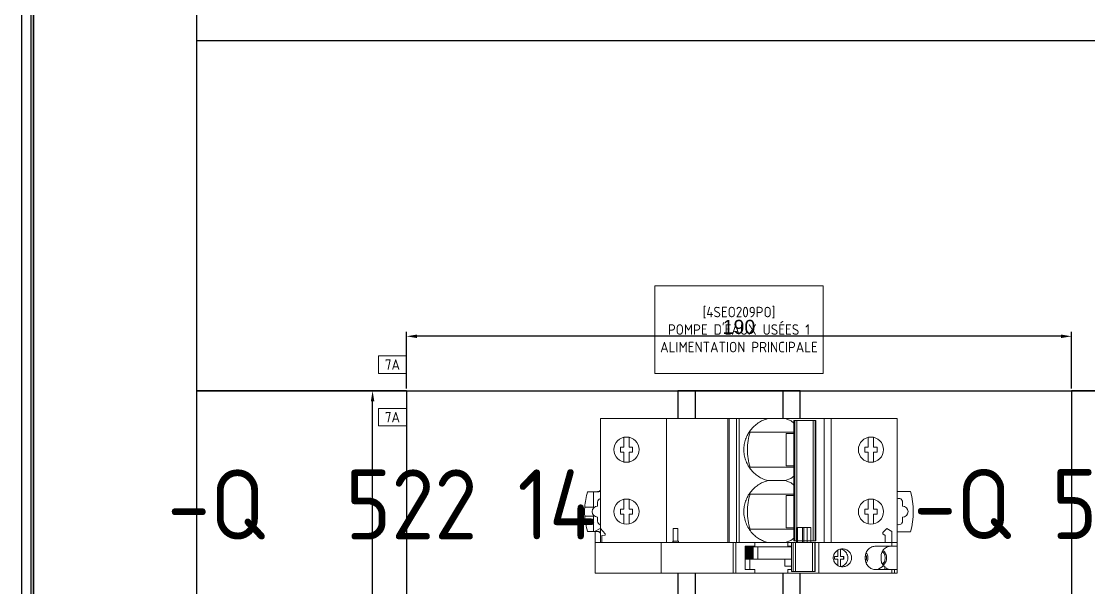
# Model space of a CAD drawing. Header units: millimetres. Extents: x 0 to 69574, y -5 to 41746.
# Drawn here: x 45240.5 to 45545.4, y 12383.2 to 12544.9 of the extents above; entities that cross this region are included whole.
import ezdxf
from ezdxf.enums import TextEntityAlignment as Align

# ---------------------------------------------------------------- set-up
doc = ezdxf.new("R2010")
doc.units = ezdxf.units.MM
doc.set_wipeout_variables(frame=1)
doc.layers.add('! NO PLOT !', color=7, linetype='Continuous', true_color=0xff75dd, plot=False)
doc.layers.add('000-PI-Oprema', color=30, linetype='Continuous', lineweight=5)
for name, color, linetype in [('000-PI-ORMAR', 2, 'Continuous'), ('000-PI_TEXT', 7, 'Continuous'), ('002-PI-Kabelska kanalica', 150, 'Continuous'), ('004-PI-DIN Šina', 3, 'Continuous')]:
    doc.layers.add(name, color=color, linetype=linetype)
doc.layers.add('10-U1000R2V 4x120', color=220, linetype='Continuous', lineweight=20, true_color=0xff00bf)
doc.styles.add('PI0', font='isocpeur.ttf', dxfattribs={"width": 0.9})
doc.styles.get("Standard").update_dxf_attribs({"font": 'arial.ttf'})
doc.dimstyles.new('ISO-25', dxfattribs={"dimtxt": 4, "dimasz": 3, "dimexe": 1.25, "dimexo": 0.625, "dimtad": 1, "dimtxsty": 'Standard', "dimcen": 3, "dimadec": 0, "dimazin": 0, "dimtfac": 1, "dimtmove": 0, "dimatfit": 3, "dimfxl": 1, "dimarcsym": 0})

# ---------------------------------------------------------------- blocks, each defined once
blk = doc.blocks.new('*U581')
at = {"layer": '004-PI-DIN Šina'}
blk.add_lwpolyline([(220, -17.5), (220, 17.5), (0, 17.5), (0, -17.5)], close=True, dxfattribs=at)
for points in [[(0, 12.5), (220, 12.5)], [(0, -12.5), (220, -12.5)]]:
    blk.add_lwpolyline(points, dxfattribs=at)
blk = doc.blocks.new('*U574')
at = {"layer": '002-PI-Kabelska kanalica'}
for p, q in [((-20, -100), (-20, 791)), ((80, -100), (80, 791)), ((-20, -100), (80, -100))]:
    blk.add_line(p, q, dxfattribs=at)
blk = doc.blocks.new('*U580')
at = {"layer": '002-PI-Kabelska kanalica'}
for p, q in [((-20, 120), (20, 120)), ((-20, -100), (-20, 120)), ((20, -100), (20, 120)), ((-20, -100), (20, -100))]:
    blk.add_line(p, q, dxfattribs=at)
blk = doc.blocks.new('*D1636')
at = {"layer": '! NO PLOT !', "color": 0, "lineweight": -2, "ltscale": 0.25, "transparency": 16777216}
for p, q in [((45350.48, 12440.03), (45350.48, 12456.23)), ((45537.48, 12454.98), (45353.48, 12454.98)), ((45540.48, 12440.03), (45540.48, 12456.23))]:
    blk.add_line(p, q, dxfattribs=at)
at = {"layer": '! NO PLOT !', "color": 0, "ltscale": 0.25, "transparency": 16777216}
for points in [[(45353.48, 12455.48), (45353.48, 12454.48), (45350.48, 12454.98)], [(45537.48, 12455.48), (45537.48, 12454.48), (45540.48, 12454.98)]]:
    blk.add_solid(points, dxfattribs=at)
at = {"layer": 'Defpoints', "color": 0, "ltscale": 0.25, "transparency": 16777216}
for p in [(45350.48, 12454.98), (45350.48, 12439.4), (45540.48, 12439.4)]:
    blk.add_point(p, dxfattribs=at)
at = {"layer": '! NO PLOT !', "color": 0, "ltscale": 0.25, "transparency": 16777216, "insert": (45445.48, 12457.65), "char_height": 4, "attachment_point": 5}
blk.add_mtext('190', dxfattribs=at)
blk = doc.blocks.new('*D1629')
at = {"layer": '! NO PLOT !', "color": 0, "lineweight": -2, "ltscale": 0.25, "transparency": 16777216}
for p, q in [((45331.11, 12439.4), (45342.07, 12439.4)), ((45340.82, 12222.4), (45340.82, 12436.4)), ((45349.86, 12219.4), (45339.57, 12219.4))]:
    blk.add_line(p, q, dxfattribs=at)
at = {"layer": '! NO PLOT !', "color": 0, "ltscale": 0.25, "transparency": 16777216}
for points in [[(45340.32, 12436.4), (45341.32, 12436.4), (45340.82, 12439.4)], [(45340.32, 12222.4), (45341.32, 12222.4), (45340.82, 12219.4)]]:
    blk.add_solid(points, dxfattribs=at)
at = {"layer": 'Defpoints', "color": 0, "ltscale": 0.25, "transparency": 16777216}
for p in [(45330.48, 12439.4), (45340.82, 12439.4), (45350.48, 12219.4)]:
    blk.add_point(p, dxfattribs=at)
at = {"layer": '! NO PLOT !', "color": 0, "ltscale": 0.25, "transparency": 16777216, "insert": (45338.15, 12329.4), "char_height": 4, "attachment_point": 5, "rotation": 90}
blk.add_mtext('220', dxfattribs=at)
blk = doc.blocks.new('8606.000_montažna')
at = {"layer": '000-PI-ORMAR'}
blk.add_line((50683.39, 38449.42), (50683.39, 36559.42), dxfattribs=at)
blk = doc.blocks.new('*U1095')
at = {"layer": '002-PI-Kabelska kanalica'}
for p, q in [((-20, -100), (-20, 1510)), ((40, -100), (40, 1510)), ((-20, -100), (40, -100))]:
    blk.add_line(p, q, dxfattribs=at)
blk = doc.blocks.new('A9F74206')
at = {"layer": '000-PI-Oprema'}
for p, q in [((43768.51, 37223.54), (43768.51, 37225.18)), ((43772.96, 37223.54), (43768.51, 37223.54)), ((43772.96, 37226), (43772.96, 37223.54)), ((43775.46, 37223.54), (43775.46, 37226)), ((43779.91, 37223.54), (43775.46, 37223.54)), ((43779.91, 37225.19), (43779.91, 37223.54))]:
    blk.add_line(p, q, dxfattribs=at)
for centre, radius, start, end in [((43774.23, 37206.69), 19.35, 93.7668, 107.1978), ((43774.23, 37206.69), 19.35, 86.3591, 93.7668), ((43774.23, 37206.69), 19.35, 72.9337, 86.3591), ((43774.21, 37154.14), 22, 254.849, 285.151)]:
    blk.add_arc(centre, radius, start, end, dxfattribs=at)
at = {"ltscale": 0.25}
blk.add_wipeout([(43765.36, 37221.54), (43800.76, 37221.54), (43800.76, 37136.74), (43765.36, 37136.74)], dxfattribs=at).dxf.layer = '000-PI-Oprema'
at = {"layer": '000-PI-Oprema'}
for p, q in [((43768.51, 37222.11), (43768.51, 37223.54)), ((43779.91, 37223.54), (43779.91, 37222.11)), ((43765.36, 37136.74), (43765.36, 37221.54)), ((43800.76, 37221.54), (43765.36, 37221.54)), ((43772.66, 37222.31), (43771.46, 37222.31)), ((43776.96, 37222.31), (43775.76, 37222.31)), ((43800.76, 37136.74), (43800.76, 37221.54)), ((43773.51, 37214.81), (43770.69, 37214.81)), ((43773.51, 37214.81), (43773.51, 37215.81)), ((43773.51, 37215.81), (43774.91, 37215.81)), ((43774.91, 37215.81), (43774.91, 37214.81)), ((43774.91, 37214.81), (43777.73, 37214.81)), ((43791.21, 37214.81), (43788.39, 37214.81)), ((43791.21, 37214.81), (43791.21, 37215.81)), ((43791.21, 37215.81), (43792.61, 37215.81)), ((43792.61, 37215.81), (43792.61, 37214.81)), ((43792.61, 37214.81), (43795.43, 37214.81)), ((43773.51, 37213.31), (43770.69, 37213.31)), ((43773.51, 37212.31), (43773.51, 37213.31)), ((43774.91, 37212.31), (43773.51, 37212.31)), ((43774.91, 37213.31), (43774.91, 37212.31)), ((43774.91, 37213.31), (43777.73, 37213.31)), ((43791.21, 37213.31), (43788.39, 37213.31)), ((43791.21, 37212.31), (43791.21, 37213.31)), ((43792.61, 37212.31), (43791.21, 37212.31)), ((43792.61, 37213.31), (43792.61, 37212.31)), ((43792.61, 37213.31), (43795.43, 37213.31)), ((43800.76, 37202.64), (43765.36, 37202.64)), ((43800.76, 37185.14), (43765.36, 37185.14)), ((43765.36, 37184.74), (43800.76, 37184.74)), ((43765.36, 37182.64), (43800.76, 37182.64)), ((43800.76, 37181.84), (43765.36, 37181.84)), ((43769.21, 37166.23), (43769.21, 37178.78)), ((43779.21, 37166.23), (43779.21, 37178.78)), ((43786.91, 37166.23), (43786.91, 37178.78)), ((43796.91, 37166.23), (43796.91, 37178.78)), ((43783.06, 37168.72), (43783.06, 37173.72)), ((43769.56, 37166.23), (43769.56, 37168.44)), ((43769.56, 37168.44), (43778.86, 37168.44)), ((43778.86, 37168.44), (43778.86, 37166.23)), ((43787.26, 37168.44), (43796.56, 37168.44)), ((43787.26, 37166.23), (43787.26, 37168.44)), ((43796.56, 37168.44), (43796.56, 37166.23)), ((43765.91, 37159.95), (43765.91, 37166.23)), ((43765.91, 37166.23), (43800.21, 37166.23)), ((43800.21, 37165.96), (43765.91, 37165.96)), ((43800.21, 37165.39), (43765.91, 37165.39)), ((43800.21, 37166.23), (43800.21, 37159.95)), ((43800.21, 37160.79), (43765.91, 37160.79)), ((43765.91, 37160.16), (43800.21, 37160.16)), ((43765.91, 37159.95), (43800.21, 37159.95)), ((43765.36, 37157.64), (43800.76, 37157.64)), ((43800.76, 37155.63), (43765.36, 37155.63)), ((43773.51, 37144.99), (43770.69, 37144.99)), ((43773.51, 37145.99), (43774.91, 37145.99)), ((43773.51, 37144.99), (43773.51, 37145.99)), ((43774.91, 37145.99), (43774.91, 37144.99)), ((43774.91, 37144.99), (43777.73, 37144.99)), ((43791.21, 37144.99), (43788.39, 37144.99)), ((43791.21, 37145.99), (43792.61, 37145.99)), ((43791.21, 37144.99), (43791.21, 37145.99)), ((43792.61, 37145.99), (43792.61, 37144.99)), ((43792.61, 37144.99), (43795.43, 37144.99)), ((43773.51, 37143.49), (43770.69, 37143.49)), ((43773.51, 37142.49), (43773.51, 37143.49)), ((43774.91, 37142.49), (43773.51, 37142.49)), ((43774.91, 37143.49), (43777.73, 37143.49)), ((43774.91, 37143.49), (43774.91, 37142.49)), ((43791.21, 37143.49), (43788.39, 37143.49)), ((43791.21, 37142.49), (43791.21, 37143.49)), ((43792.61, 37142.49), (43791.21, 37142.49)), ((43792.61, 37143.49), (43795.43, 37143.49)), ((43792.61, 37143.49), (43792.61, 37142.49)), ((43765.36, 37136.74), (43800.76, 37136.74)), ((43768.46, 37136.74), (43768.46, 37132.91)), ((43772.61, 37135.24), (43771.46, 37135.24)), ((43776.96, 37135.24), (43775.81, 37135.24)), ((43779.96, 37132.91), (43779.96, 37136.74))]:
    blk.add_line(p, q, dxfattribs=at)
for points in [[(43766.62, 37166.23), (43765.95, 37167.15), (43765.36, 37168.72)], [(43783.06, 37168.72), (43782.43, 37167.05), (43781.81, 37166.23)], [(43784.31, 37166.23), (43783.68, 37167.09), (43783.06, 37168.72)], [(43800.76, 37168.72), (43800.12, 37167.04), (43799.51, 37166.23)]]:
    blk.add_lwpolyline(points, dxfattribs=at)
for centre in [(43774.21, 37214.06), (43791.91, 37214.06), (43774.21, 37144.24), (43791.91, 37144.24)]:
    blk.add_circle(centre, 3.6, dxfattribs=at)
for centre, radius, start, end in [((43767.51, 37222.33), 0.997, 308.5163, 347.0319), ((43767.51, 37222.33), 0.997, 347.0631, 359.9849), ((43771.46, 37221.31), 1, 90.0557, 166.524), ((43776.96, 37221.31), 1, 13.4739, 89.9443), ((43780.91, 37222.33), 0.998, 180.0152, 192.8736), ((43780.91, 37222.33), 0.997, 192.9049, 231.4838), ((43771.46, 37136.24), 1, 149.9964, 270), ((43774.21, 37135.24), 1.6, 180, 0), ((43776.96, 37136.24), 1, 270, 30.0038)]:
    blk.add_arc(centre, radius, start, end, dxfattribs=at)
blk.add_ellipse((43774.21, 37222.31), major_axis=(0, 1.55), ratio=0.997493, start_param=-1.570796, end_param=1.570796, dxfattribs=at)
for points, knots in [([(43768.51, 37222.11), (43768.51, 37222.01), (43768.48, 37221.8), (43768.39, 37221.62), (43768.33, 37221.53)], [0, 0, 0, 0, 0.500039, 1, 1, 1, 1]), ([(43780.09, 37221.53), (43780.03, 37221.62), (43779.94, 37221.8), (43779.91, 37222.01), (43779.91, 37222.11)], [0, 0, 0, 0, 0.499961, 1, 1, 1, 1]), ([(43774.21, 37180.56), (43773.65, 37180.56), (43772.52, 37180.45), (43770.88, 37179.98), (43769.36, 37179.21), (43768.46, 37178.52), (43768.04, 37178.14)], [0, 0, 0, 0, 0.249983, 0.499973, 0.749982, 1, 1, 1, 1]), ([(43774.21, 37180.56), (43774.71, 37180.56), (43775.47, 37180.5), (43776.45, 37180.29), (43777.41, 37180), (43778.56, 37179.49), (43779.82, 37178.67), (43780.93, 37177.65), (43781.86, 37176.46), (43782.59, 37175.14), (43782.93, 37174.2), (43783.06, 37173.72)], [0, 0, 0, 0, 0.125046, 0.187644, 0.250209, 0.375224, 0.500253, 0.625262, 0.750232, 0.875163, 1, 1, 1, 1]), ([(43783.06, 37173.72), (43783.19, 37174.2), (43783.54, 37175.14), (43784.26, 37176.46), (43785.2, 37177.65), (43786.31, 37178.67), (43787.57, 37179.49), (43788.95, 37180.1), (43790.41, 37180.47), (43791.41, 37180.56), (43791.91, 37180.56)], [0, 0, 0, 0, 0.124861, 0.249813, 0.374793, 0.499813, 0.624849, 0.749888, 0.874952, 1, 1, 1, 1]), ([(43791.91, 37180.56), (43792.41, 37180.56), (43793.17, 37180.5), (43794.15, 37180.29), (43795.11, 37180), (43796.26, 37179.49), (43797.52, 37178.67), (43798.63, 37177.65), (43799.56, 37176.46), (43800.29, 37175.14), (43800.63, 37174.2), (43800.76, 37173.72)], [0, 0, 0, 0, 0.125046, 0.187644, 0.250209, 0.375224, 0.500253, 0.625262, 0.750232, 0.875163, 1, 1, 1, 1]), ([(43765.36, 37173.72), (43765.48, 37174.14), (43765.77, 37174.96), (43766.37, 37176.13), (43767.12, 37177.2), (43767.72, 37177.84), (43768.04, 37178.14)], [0, 0, 0, 0, 0.249803, 0.499808, 0.749905, 1, 1, 1, 1]), ([(43774.21, 37179.55), (43773.35, 37179.55), (43771.66, 37179.42), (43770, 37179.04), (43769.21, 37178.78)], [0, 0, 0, 0, 0.509146, 1, 1, 1, 1]), ([(43779.21, 37178.78), (43778.42, 37179.04), (43776.77, 37179.42), (43775.07, 37179.55), (43774.21, 37179.55)], [0, 0, 0, 0, 0.490854, 1, 1, 1, 1]), ([(43791.91, 37179.55), (43791.05, 37179.55), (43789.36, 37179.42), (43787.7, 37179.04), (43786.91, 37178.78)], [0, 0, 0, 0, 0.509146, 1, 1, 1, 1]), ([(43796.91, 37178.78), (43796.12, 37179.04), (43794.47, 37179.42), (43792.77, 37179.55), (43791.91, 37179.55)], [0, 0, 0, 0, 0.490854, 1, 1, 1, 1])]:
    blk.add_open_spline(points, degree=3, knots=knots, dxfattribs=at)
blk = doc.blocks.new('A9A26914')
at = {"layer": '000-PI-Oprema'}
for p, q in [((43592.56, 37141.85), (43593.37, 37140.45)), ((43591.46, 37138.95), (43591.37, 37139.95)), ((43591.87, 37138.95), (43591.46, 37138.95)), ((43593.37, 37140.45), (43591.87, 37138.95)), ((43593.32, 37118.23), (43593.32, 37119.58)), ((43593.67, 37080.21), (43593.67, 37084.29)), ((43591.37, 37058.95), (43591.81, 37059.7)), ((43591.81, 37059.7), (43592.18, 37059.7)), ((43592.18, 37059.7), (43593.37, 37058.51)), ((43593.37, 37058.51), (43592.53, 37057.05))]:
    blk.add_line(p, q, dxfattribs=at)
at = {"ltscale": 0.25}
blk.add_wipeout([(43580.62, 37055.55), (43589.32, 37055.55), (43589.32, 37141.85), (43580.62, 37141.85)], dxfattribs=at).dxf.layer = '000-PI-Oprema'
at = {"layer": '000-PI-Oprema'}
for p, q in [((43580.62, 37055.55), (43580.62, 37141.85)), ((43580.62, 37141.85), (43592.56, 37141.85)), ((43589.32, 37085.77), (43589.32, 37141.85)), ((43591.37, 37139.95), (43589.32, 37139.95)), ((43580.62, 37122.95), (43589.32, 37122.95)), ((43589.32, 37119.67), (43589.72, 37119.67)), ((43589.72, 37119.66), (43589.32, 37119.66)), ((43589.72, 37118.05), (43589.72, 37119.67)), ((43593.32, 37119.58), (43589.72, 37119.58)), ((43589.72, 37119.58), (43593.32, 37119.58)), ((43589.72, 37119.51), (43589.32, 37119.51)), ((43589.32, 37118.05), (43589.72, 37118.05)), ((43589.72, 37119.52), (43593.32, 37119.52)), ((43589.72, 37118.23), (43593.32, 37118.23)), ((43589.32, 37102.44), (43580.62, 37102.44)), ((43580.62, 37101.65), (43589.32, 37101.65)), ((43581.62, 37096.19), (43581.62, 37098.96)), ((43588.32, 37098.96), (43581.62, 37098.96)), ((43584.62, 37085.77), (43584.62, 37098.76)), ((43584.62, 37098.76), (43588.12, 37098.76)), ((43588.12, 37098.72), (43584.62, 37098.72)), ((43584.62, 37098.61), (43588.12, 37098.61)), ((43588.12, 37098.28), (43584.62, 37098.28)), ((43588.12, 37085.77), (43588.12, 37098.76)), ((43588.32, 37098.96), (43588.32, 37096.19)), ((43581.62, 37096.19), (43580.62, 37096.19)), ((43581.62, 37097.69), (43584.62, 37097.69)), ((43584.62, 37098.05), (43588.12, 37098.05)), ((43588.12, 37097.72), (43584.62, 37097.72)), ((43584.62, 37097.49), (43588.12, 37097.49)), ((43588.12, 37097.16), (43584.62, 37097.16)), ((43584.62, 37097.03), (43588.12, 37097.03)), ((43588.12, 37096.72), (43584.62, 37096.72)), ((43584.62, 37095.33), (43588.12, 37095.33)), ((43588.12, 37097.69), (43588.32, 37097.69)), ((43589.32, 37096.19), (43588.32, 37096.19)), ((43581.62, 37085.77), (43581.62, 37086.84)), ((43584.62, 37087.65), (43582.62, 37087.65)), ((43582.62, 37087.65), (43582.62, 37085.77)), ((43588.32, 37086.84), (43588.32, 37085.77)), ((43581.12, 37085.77), (43589.37, 37085.77)), ((43581.12, 37085.77), (43581.12, 37079.02)), ((43589.37, 37085.28), (43581.12, 37085.28)), ((43581.12, 37084.64), (43589.37, 37084.64)), ((43589.37, 37079.02), (43589.37, 37085.77)), ((43593.67, 37084.29), (43589.37, 37084.29)), ((43589.37, 37084), (43593.67, 37084)), ((43593.67, 37082.64), (43589.37, 37082.64)), ((43593.67, 37082.21), (43589.37, 37082.21)), ((43589.37, 37081.31), (43593.67, 37081.31)), ((43593.67, 37080.21), (43589.37, 37080.21)), ((43589.32, 37077.95), (43580.62, 37077.95)), ((43589.37, 37079.75), (43581.12, 37079.75)), ((43589.37, 37079.1), (43581.12, 37079.1)), ((43581.12, 37079.02), (43589.37, 37079.02)), ((43589.32, 37055.55), (43589.32, 37079.02)), ((43584.57, 37071.74), (43582.48, 37071.74)), ((43584.57, 37071.77), (43582.49, 37071.77)), ((43582.76, 37072.5), (43584.57, 37072.5)), ((43584.57, 37073.42), (43585.37, 37073.42)), ((43584.57, 37072.5), (43584.57, 37073.42)), ((43584.57, 37070.83), (43584.57, 37071.77)), ((43585.37, 37070.85), (43584.57, 37070.85)), ((43585.37, 37070.83), (43584.57, 37070.83)), ((43585.37, 37073.42), (43585.37, 37072.5)), ((43585.37, 37072.5), (43587.18, 37072.5)), ((43587.46, 37071.77), (43585.37, 37071.77)), ((43585.37, 37071.77), (43585.37, 37070.83)), ((43587.46, 37071.74), (43585.37, 37071.74)), ((43585.32, 37064.67), (43584.62, 37064.67)), ((43581.62, 37055.55), (43581.62, 37061.64)), ((43588.32, 37061.64), (43588.32, 37055.55)), ((43581.62, 37061.05), (43582.57, 37059.55)), ((43582.57, 37059.05), (43581.62, 37059.05)), ((43582.57, 37059.55), (43582.57, 37059.05)), ((43585.37, 37060.17), (43584.57, 37060.17)), ((43585.32, 37060.18), (43584.62, 37060.18)), ((43589.32, 37058.95), (43591.37, 37058.95)), ((43581.62, 37057.05), (43580.62, 37057.05)), ((43580.62, 37056.35), (43581.62, 37056.35)), ((43580.62, 37055.55), (43589.32, 37055.55)), ((43592.53, 37057.05), (43588.32, 37057.05))]:
    blk.add_line(p, q, dxfattribs=at)
for centre, radius, start, end in [((43584.83, 37072.14), 2.41, 191.0149, 198.7633), ((43584.83, 37072.14), 2.41, 198.7596, 203.3378), ((43585.11, 37072.14), 2.41, 336.663, 341.241), ((43585.12, 37072.14), 2.4, 341.2373, 348.9979), ((43584.97, 37066.95), 2.61, 245.6606, 256.7055), ((43584.97, 37066.97), 2.63, 256.711, 261.1084), ((43584.97, 37066.98), 2.64, 261.103, 269.9851), ((43584.97, 37066.98), 2.64, 270.0149, 278.8976), ((43584.97, 37066.97), 2.63, 278.8922, 283.2899), ((43584.98, 37066.95), 2.61, 283.2884, 294.3539), ((43584.56, 37057.2), 2.96, 130.1561, 132.1545)]:
    blk.add_arc(centre, radius, start, end, dxfattribs=at)
for points in [[(43581.62, 37086.84), (43581.29, 37086.84), (43580.96, 37086.84), (43580.62, 37086.84)], [(43589.32, 37086.84), (43588.99, 37086.84), (43588.66, 37086.84), (43588.32, 37086.84)]]:
    blk.add_open_spline(points, degree=3, dxfattribs=at)
for points, knots in [([(43582.42, 37071.19), (43582.42, 37071.36), (43582.45, 37071.7), (43582.6, 37072.19), (43582.83, 37072.64), (43583.15, 37073.05), (43583.53, 37073.38), (43583.98, 37073.63), (43584.46, 37073.78), (43584.8, 37073.82), (43584.97, 37073.82)], [0, 0, 0, 0, 0.124919, 0.249956, 0.374927, 0.499943, 0.624963, 0.749961, 0.875027, 1, 1, 1, 1]), ([(43584.97, 37073.82), (43585.14, 37073.82), (43585.48, 37073.78), (43585.97, 37073.63), (43586.41, 37073.38), (43586.8, 37073.05), (43587.11, 37072.64), (43587.35, 37072.19), (43587.49, 37071.7), (43587.52, 37071.36), (43587.52, 37071.19)], [0, 0, 0, 0, 0.124979, 0.250049, 0.375041, 0.500054, 0.625065, 0.750031, 0.875075, 1, 1, 1, 1]), ([(43584.97, 37068.59), (43584.8, 37068.59), (43584.47, 37068.62), (43583.98, 37068.77), (43583.53, 37069.02), (43583.15, 37069.35), (43582.83, 37069.75), (43582.6, 37070.2), (43582.45, 37070.69), (43582.42, 37071.03), (43582.42, 37071.19)], [0, 0, 0, 0, 0.125015, 0.250108, 0.375103, 0.5001, 0.625084, 0.750024, 0.875056, 1, 1, 1, 1]), ([(43584.97, 37069.67), (43584.72, 37069.67), (43584.22, 37069.74), (43583.54, 37070.05), (43582.98, 37070.54), (43582.72, 37070.96), (43582.62, 37071.19)], [0, 0, 0, 0, 0.252806, 0.5042, 0.753336, 1, 1, 1, 1]), ([(43587.52, 37071.19), (43587.52, 37071.03), (43587.49, 37070.69), (43587.35, 37070.2), (43587.11, 37069.75), (43586.8, 37069.35), (43586.41, 37069.02), (43585.97, 37068.77), (43585.48, 37068.62), (43585.14, 37068.59), (43584.97, 37068.59)], [0, 0, 0, 0, 0.12494, 0.249969, 0.374913, 0.499901, 0.624903, 0.749901, 0.87499, 1, 1, 1, 1]), ([(43587.33, 37071.19), (43587.23, 37070.96), (43586.97, 37070.54), (43586.4, 37070.05), (43585.72, 37069.74), (43585.22, 37069.67), (43584.97, 37069.67)], [0, 0, 0, 0, 0.246664, 0.4958, 0.747194, 1, 1, 1, 1]), ([(43584.62, 37064.67), (43584.43, 37064.67), (43584.03, 37064.63), (43583.46, 37064.45), (43582.94, 37064.17), (43582.48, 37063.79), (43582.11, 37063.32), (43581.83, 37062.8), (43581.66, 37062.23), (43581.62, 37061.83), (43581.62, 37061.64)], [0, 0, 0, 0, 0.12527, 0.250537, 0.375716, 0.500798, 0.625765, 0.75061, 0.875372, 1, 1, 1, 1]), ([(43588.32, 37061.64), (43588.32, 37061.83), (43588.28, 37062.23), (43588.11, 37062.8), (43587.84, 37063.32), (43587.46, 37063.78), (43587.01, 37064.17), (43586.48, 37064.45), (43585.92, 37064.63), (43585.52, 37064.67), (43585.32, 37064.67)], [0, 0, 0, 0, 0.124613, 0.249358, 0.374199, 0.499167, 0.62425, 0.749435, 0.874718, 1, 1, 1, 1]), ([(43583.42, 37064.41), (43583.64, 37064.24), (43584.14, 37063.99), (43584.7, 37063.9), (43584.97, 37063.9)], [0, 0, 0, 0, 0.49829, 1, 1, 1, 1]), ([(43584.97, 37063.9), (43585.25, 37063.9), (43585.8, 37063.99), (43586.3, 37064.24), (43586.53, 37064.41)], [0, 0, 0, 0, 0.50171, 1, 1, 1, 1]), ([(43582.25, 37059.06), (43582.15, 37058.93), (43581.97, 37058.66), (43581.77, 37058.23), (43581.65, 37057.76), (43581.62, 37057.44), (43581.62, 37057.29)], [0, 0, 0, 0, 0.251445, 0.501677, 0.751234, 1, 1, 1, 1]), ([(43584.62, 37060.18), (43584.44, 37060.18), (43584.08, 37060.15), (43583.56, 37060.01), (43583.08, 37059.79), (43582.78, 37059.58), (43582.65, 37059.47)], [0, 0, 0, 0, 0.251122, 0.501975, 0.751634, 1, 1, 1, 1]), ([(43582.87, 37059.64), (43582.99, 37059.47), (43583.26, 37059.17), (43583.78, 37058.83), (43584.36, 37058.62), (43584.77, 37058.57), (43584.97, 37058.57)], [0, 0, 0, 0, 0.247399, 0.496815, 0.747955, 1, 1, 1, 1]), ([(43584.97, 37059.01), (43584.8, 37059.01), (43584.45, 37059.04), (43583.95, 37059.2), (43583.5, 37059.44), (43583.23, 37059.67), (43583.11, 37059.79)], [0, 0, 0, 0, 0.251537, 0.502418, 0.752062, 1, 1, 1, 1]), ([(43586.83, 37059.79), (43586.71, 37059.67), (43586.45, 37059.44), (43585.99, 37059.2), (43585.49, 37059.04), (43585.15, 37059.01), (43584.97, 37059.01)], [0, 0, 0, 0, 0.247939, 0.497584, 0.748464, 1, 1, 1, 1]), ([(43584.97, 37058.57), (43585.18, 37058.57), (43585.59, 37058.62), (43586.17, 37058.83), (43586.68, 37059.17), (43586.96, 37059.47), (43587.07, 37059.64)], [0, 0, 0, 0, 0.252045, 0.503185, 0.752601, 1, 1, 1, 1]), ([(43588.32, 37057.29), (43588.32, 37057.48), (43588.28, 37057.86), (43588.11, 37058.4), (43587.83, 37058.91), (43587.46, 37059.35), (43587, 37059.71), (43586.48, 37059.98), (43585.91, 37060.15), (43585.52, 37060.18), (43585.32, 37060.18)], [0, 0, 0, 0, 0.12283, 0.246082, 0.369858, 0.494448, 0.619883, 0.746065, 0.872922, 1, 1, 1, 1])]:
    blk.add_open_spline(points, degree=3, knots=knots, dxfattribs=at)
blk = doc.blocks.new('A$C740305FF')
at = {"layer": '000-PI-Oprema'}
for points in [[(52, 10), (60, 10), (60, 5), (52, 5)], [(52, -5), (60, -5), (60, -10), (52, -10)]]:
    blk.add_lwpolyline(points, close=True, dxfattribs=at)
at = {"layer": '000-PI_TEXT', "linetype": 'Continuous', "char_height": 3, "width": 8, "attachment_point": 5, "style": 'PI0'}
for insert in [(56, 7.5), (56, -7.5)]:
    blk.add_mtext('7A', dxfattribs=dict(at, insert=insert))

msp = doc.modelspace()

# ---------------------------------------------------------------- linework, layer by layer
at = {"layer": '! NO PLOT !', "ltscale": 0.25}
for q in [(45540.483, 12439.404), (45350.483, 12219.404)]:
    msp.add_line((45350.483, 12439.404), q, dxfattribs=at)
at = {"layer": '000-PI-Oprema'}
msp.add_lwpolyline([(45421.483, 12469.404), (45469.483, 12469.404), (45469.483, 12444.404), (45421.483, 12444.404)], close=True, dxfattribs=at)
at = {"layer": '000-PI-ORMAR'}
for p, q in [((45243.995, 12761.404), (45243.995, 10776.904)), ((45240.483, 12740.904), (45240.483, 10789.904)), ((45243.201, 12740.904), (45243.201, 10789.904)), ((45243.983, 10789.904), (45243.983, 12740.766))]:
    msp.add_line(p, q, dxfattribs=at)

# ---------------------------------------------------------------- block references
for name, p, rotation in [('*U574', (45390.483, 12519.404), 270), ('*U1095', (45330.483, 12339.404), 180), ('*U581', (45445.483, 12439.404), 270), ('*U580', (45560.483, 12339.404), 180)]:
    msp.add_blockref(name, p, dxfattribs=dict(rotation=rotation))
at = {"layer": '000-PI-Oprema'}
msp.add_blockref('8606.000_montažna', (-5392.912, -25740.014), dxfattribs=at)
at = {"layer": '10-U1000R2V 4x120', "ltscale": 0.25}
msp.add_blockref('A$C740305FF', (45290.483, 12439.404), dxfattribs=at)

# ---------------------------------------------------------------- texts
at = {"layer": '000-PI_TEXT', "linetype": 'Continuous', "insert": (45445.483, 12456.904), "char_height": 3, "width": 48, "attachment_point": 5, "style": 'PI0'}
msp.add_mtext("[4SEO209PO]\\PPOMPE D'EAUX USÉES 1\\PALIMENTATION PRINCIPALE", dxfattribs=at)

# ---------------------------------------------------------------- dimensions: what is measured, and where the dimension line sits
at = {"layer": '! NO PLOT !', "ltscale": 0.25}
dim = msp.add_linear_dim(base=(45350.483, 12454.983), p1=(45540.483, 12439.404), p2=(45350.483, 12439.404), dimstyle='ISO-25', dxfattribs=at)
dim.commit()
dim.dimension.update_dxf_attribs({"geometry": '*D1636', "text_midpoint": (45445.483, 12457.65)})
dim = msp.add_linear_dim(base=(45340.82, 12439.404), p1=(45350.483, 12219.404), p2=(45330.483, 12439.404), angle=90, dimstyle='ISO-25', dxfattribs=at)
dim.commit()
dim.dimension.update_dxf_attribs({"geometry": '*D1629', "text_midpoint": (45338.153, 12329.404)})

# ---------------------------------------------------------------- next in the draw order: block references
at = {"layer": '000-PI-Oprema', "rotation": 89.99999999999999}
msp.add_blockref('A9F74206', (82627.417, -31369.295), dxfattribs=at)

# ---------------------------------------------------------------- next in the draw order: block references
msp.add_blockref('A9A26914', (82546.231, -31193.256), dxfattribs=at)

# ---------------------------------------------------------------- next in the draw order: texts
at = {"layer": '000-PI_TEXT', "style": 'PI0', "width": 0.9}
msp.add_text('-Q 522 04', height=20, dxfattribs=at).set_placement((45552.549, 12407.139), align=Align.MIDDLE)

# ---------------------------------------------------------------- next in the draw order: texts
msp.add_text('-Q  522 14', height=20, dxfattribs=at).set_placement((45343.462, 12407.001), align=Align.MIDDLE)

doc.saveas('drawing.dxf')
